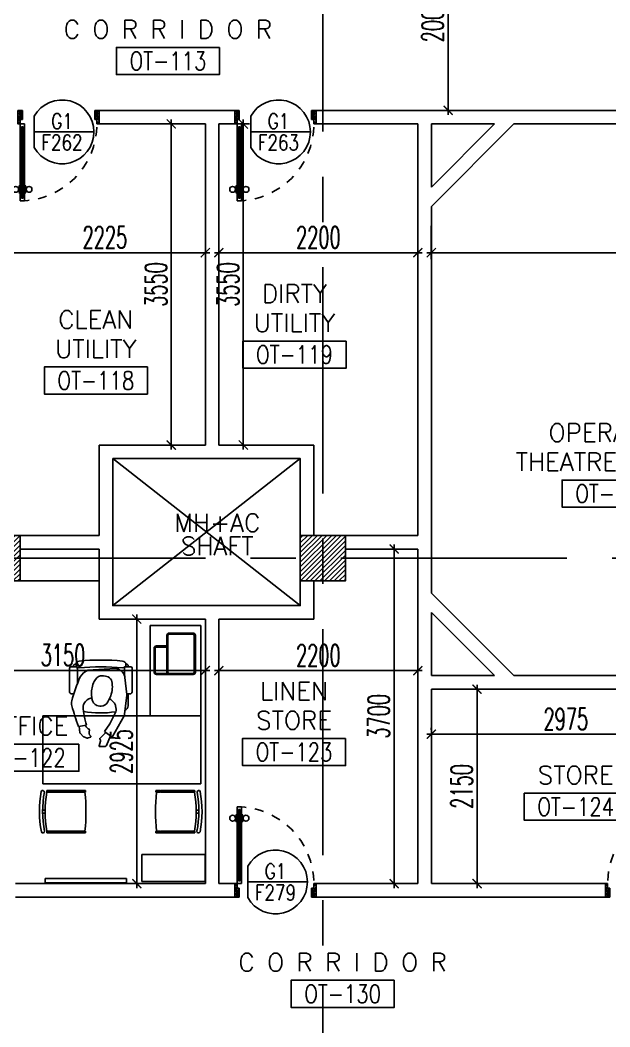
# Model space of a CAD drawing. Extents: x 275967.8 to 276060, y 57291.9 to 57371.4.
# Drawn here: x 275992.99 to 275999.51, y 57338 to 57349.13 of the extents above; entities that cross this region are included whole.
import ezdxf
from ezdxf.enums import TextEntityAlignment as Align

# ---------------------------------------------------------------- set-up
doc = ezdxf.new("R2010")
doc.units = 0
doc.header["$MEASUREMENT"] = 0
doc.header["$PDMODE"] = 34
doc.linetypes.add('CENTERX2', pattern=[4, 2.5, -0.5, 0.5, -0.5])
doc.linetypes.add('HIDDEN', pattern=[0.375, 0.25, -0.125])
doc.layers.get('0').update_dxf_attribs({"linetype": 'CONTINUOUS'})
doc.layers.get('DEFPOINTS').update_dxf_attribs({"linetype": 'CONTINUOUS'})
for name, color, linetype in [('AXES', 11, 'CENTERX2'), ('COL', 5, 'CONTINUOUS'), ('DIM', 4, 'CONTINUOUS'), ('DOOR', 7, 'CONTINUOUS'), ('DOOR-CR', 2, 'CONTINUOUS'), ('DOOR-NO', 3, 'CONTINUOUS'), ('HAT', 8, 'CONTINUOUS'), ('NON-MEDICAL', 3, 'CONTINUOUS'), ('RM-BOX', 4, 'CONTINUOUS'), ('RM-NAME', 2, 'CONTINUOUS'), ('RM-NO', 2, 'CONTINUOUS'), ('SHAFT', 3, 'CONTINUOUS'), ('WALL', 2, 'CONTINUOUS')]:
    doc.layers.add(name, color=color, linetype=linetype)
doc.styles.add('ROMANS', font='ROMANS.shx', dxfattribs={"width": 0.6})
doc.dimstyles.new('STANDARD in', dxfattribs={"dimtxt": 0.24, "dimasz": 0.1, "dimexe": 0.07, "dimexo": 0.05, "dimgap": 0.05, "dimtad": 1, "dimdec": 0, "dimlfac": 1000, "dimzin": 0, "dimdsep": 46, "dimtxsty": 'ROMANS', "dimblk": 'ARCHTICK', "dimcen": 0.05, "dimdle": 0.05, "dimclrd": 4, "dimclre": 4, "dimclrt": 2, "dimadec": 0, "dimazin": 0, "dimtfac": 1, "dimtdec": 0, "dimtmove": 2, "dimatfit": 3, "dimfxl": 0, "dimtolj": 1, "dimtzin": 0, "dimarcsym": 0})

# ---------------------------------------------------------------- blocks, each defined once
blk = doc.blocks.new('RM1')
at = {"layer": 'RM-BOX'}
blk.add_lwpolyline([(570, -200), (-570, -200), (-570, -500), (570, -500)], close=True, dxfattribs=at)
at = {"layer": 'RM-NAME', "style": 'ROMANS'}
for tag, p in [('ROOMNAME1', (0, 324)), ('ROOMNAME2', (0, 0))]:
    blk.add_attdef(tag, text='', height=200, dxfattribs=at).set_placement(p, align=Align.MIDDLE)
at = {"layer": 'RM-NO', "style": 'ROMANS', "width": 0.8}
blk.add_attdef('ROOMNO', text='', height=200, dxfattribs=at).set_placement((0, -350), align=Align.MIDDLE)
blk = doc.blocks.new('*X64')
at = {"color": 0}
for p, q in [((42139, 162736), (42593, 163190)), ((42139, 162789), (42540, 163190)), ((42139, 162842), (42487, 163190)), ((42139, 162895), (42434, 163190)), ((42139, 162948), (42381, 163190)), ((42139, 163001), (42328, 163190)), ((42139, 163054), (42274, 163190)), ((42139, 163108), (42221, 163190)), ((42139, 163161), (42168, 163190)), ((42146, 162690), (42639, 163183)), ((42199, 162690), (42639, 163130)), ((42252, 162690), (42639, 163077)), ((42305, 162690), (42639, 163024)), ((42358, 162690), (42639, 162971)), ((42411, 162690), (42639, 162918)), ((42464, 162690), (42639, 162865)), ((42517, 162690), (42639, 162812)), ((42570, 162690), (42639, 162759)), ((42623, 162690), (42639, 162706))]:
    blk.add_line(p, q, dxfattribs=at)
blk = doc.blocks.new('*X63')
at = {"color": 0}
for p, q in [((38539, 162743), (38986, 163190)), ((38539, 162796), (38933, 163190)), ((38539, 162849), (38880, 163190)), ((38539, 162902), (38827, 163190)), ((38539, 162955), (38774, 163190)), ((38539, 163008), (38721, 163190)), ((38539, 163061), (38668, 163190)), ((38539, 163114), (38615, 163190)), ((38539, 163167), (38562, 163190)), ((38539, 162689), (39039, 163189)), ((38592, 162690), (39039, 163136)), ((38646, 162690), (39039, 163083)), ((38699, 162690), (39039, 163030)), ((38752, 162690), (39039, 162977)), ((38805, 162690), (39039, 162924)), ((38858, 162690), (39039, 162871)), ((38911, 162690), (39039, 162818)), ((38964, 162690), (39039, 162765)), ((39017, 162690), (39039, 162712))]:
    blk.add_line(p, q, dxfattribs=at)
blk = doc.blocks.new('COL50')
at = {"layer": 'COL'}
blk.add_lwpolyline([(-250, 250), (-250, -250), (250, -250), (250, 250)], close=True, dxfattribs=at)
blk = doc.blocks.new('DD1')
at = {"layer": 'DOOR-CR'}
blk.add_line((-308, 0), (353, 0), dxfattribs=at)
blk.add_lwpolyline([(-308, -173, 3.820224), (-308, 173)], format="xyb", close=True, dxfattribs=at)
at = {"layer": 'DOOR-NO', "color": 255, "style": 'ROMANS', "width": 0.8}
for tag, p in [('G', (0, 184)), ('000', (0, -141))]:
    blk.add_attdef(tag, text='', height=204, dxfattribs=at).set_placement(p, align=Align.MIDDLE)
blk = doc.blocks.new('DOOR90')
at = {"layer": 'DOOR', "color": 0, "linetype": 'ByBlock'}
for p, q in [((-150, 0), (-150, -25)), ((-150, 0), (0, 0)), ((0, -50), (0, 0)), ((-1000, -25), (-1000, -75)), ((-1000, -75), (-1000, -25)), ((-950, -25), (-1000, -25)), ((-950, -75), (-1000, -75)), ((-970, -42), (-970, -58)), ((-950, -42), (-970, -42)), ((-950, -58), (-970, -58)), ((-950, -25), (-950, -42)), ((-950, -58), (-950, -75)), ((-918, -25), (-918, -18)), ((-828, -18), (-918, -18)), ((-918, -75), (-918, -82)), ((-828, -82), (-918, -82)), ((-905, -18), (-905, -9)), ((-905, -9), (-840, -9)), ((-905, -18), (-840, -18)), ((-905, -82), (-905, -91)), ((-905, -82), (-840, -82)), ((-905, -91), (-840, -91)), ((-840, -18), (-840, -9)), ((-840, -82), (-840, -91)), ((-828, -25), (-828, -18)), ((-828, -75), (-828, -82)), ((-200, -42), (-200, -25)), ((-200, -25), (-150, -25)), ((-180, -42), (-200, -42)), ((-200, -75), (-200, -58)), ((-200, -58), (-180, -58)), ((-150, -75), (-200, -75)), ((-180, -58), (-180, -42)), ((-150, -75), (-150, -25)), ((-150, -25), (-100, -25)), ((-100, -25), (-100, -50)), ((-100, -50), (0, -50)), ((-150, -900), (-150, -875)), ((-150, -875), (-100, -875)), ((-100, -850), (0, -850)), ((-100, -875), (-100, -850)), ((0, -850), (0, -900)), ((0, -900), (-150, -900)), ((-150, -900), (0, -900))]:
    blk.add_line(p, q, dxfattribs=at)
at = {"layer": 'DOOR', "color": 9, "linetype": 'ByBlock'}
for p, q in [((0, -50), (-114, 0)), ((0, -50), (-40, 0)), ((0, -50), (-100, -37)), ((0, -850), (-114, -900)), ((0, -850), (-100, -863)), ((0, -850), (-40, -900))]:
    blk.add_line(p, q, dxfattribs=at)
at = {"layer": 'DOOR', "linetype": 'ByBlock'}
for p, q in [((-200, -25), (-950, -25)), ((-200, -42), (-950, -42)), ((-200, -58), (-950, -58)), ((-950, -75), (-200, -75))]:
    blk.add_line(p, q, dxfattribs=at)
at = {"layer": 'DOOR', "color": 0, "linetype": 'ByBlock'}
for centre in [(-873, 24), (-873, -124)]:
    blk.add_circle(centre, 32.4, dxfattribs=at)
at = {"layer": 'DOOR', "color": 9, "linetype": 'ByBlock'}
for centre, radius, start, end in [((0, -50), 154, 161.1053, 166.2858), ((0, -50), 134, 158.1598, 169.28), ((0, -50), 94.4, 148.0182, 180), ((0, -50), 74.4, 137.7764, 180), ((0, -50), 114, 154.0838, 167.3774), ((0, -50), 54.4, 113.2074, 180), ((0, -50), 34.4, 90, 180), ((0, -50), 14.4, 90, 180), ((0, -850), 154, 193.7142, 198.8947), ((0, -850), 134, 190.72, 201.8402), ((0, -850), 94.4, 180, 211.9818), ((0, -850), 74.4, 180, 222.2236), ((0, -850), 54.4, 180, 246.7926), ((0, -850), 34.4, 180, 270), ((0, -850), 14.4, 180, 270)]:
    blk.add_arc(centre, radius, start, end, dxfattribs=at)
at = {"layer": 'DOOR', "linetype": 'HIDDEN', "ltscale": 0.5}
blk.add_arc((-150, -25), 850, 180, 270, dxfattribs=at)
blk = doc.blocks.new('_ARCHTICK')
at = {"color": 0, "linetype": 'ByBlock', "const_width": 0.15}
blk.add_lwpolyline([(-0.5, -0.5), (0.5, 0.5)], dxfattribs=at)
blk = doc.blocks.new('*D580')
at = {"layer": 'DEFPOINTS', "color": 0, "linetype": 'ByBlock', "ltscale": 0.3}
for p in [(275997.351, 57350.133), (275997.351, 57348.133), (275997.721, 57348.133)]:
    blk.add_point(p, dxfattribs=at)
at = {"layer": 'DIM', "color": 4, "linetype": 'ByBlock', "lineweight": -2, "ltscale": 0.3}
for p, q in [((275997.401, 57350.133), (275997.791, 57350.133)), ((275997.721, 57350.183), (275997.721, 57348.083)), ((275997.401, 57348.133), (275997.791, 57348.133))]:
    blk.add_line(p, q, dxfattribs=at)
at = {"layer": 'DIM', "color": 4, "linetype": 'ByBlock', "lineweight": -2, "ltscale": 0.3, "xscale": 0.1, "yscale": 0.1, "zscale": 0.1}
for p, rotation in [((275997.721, 57350.133), 90), ((275997.721, 57348.133), 270)]:
    blk.add_blockref('_ARCHTICK', p, dxfattribs=dict(at, rotation=rotation))
at = {"layer": 'DIM', "color": 2, "linetype": 'ByBlock', "ltscale": 0.3, "insert": (275997.551, 57349.133), "char_height": 0.24, "attachment_point": 5, "rotation": 90, "style": 'ROMANS'}
blk.add_mtext('\\A1;2000', dxfattribs=at)
blk = doc.blocks.new('*D578')
at = {"layer": 'DEFPOINTS', "color": 0, "linetype": 'ByBlock', "ltscale": 0.3}
for p in [(275992.81, 57346.56), (275995.035, 57346.56), (275995.035, 57346.56)]:
    blk.add_point(p, dxfattribs=at)
at = {"layer": 'DIM', "color": 4, "linetype": 'ByBlock', "lineweight": -2, "ltscale": 0.3}
for p, q in [((275992.76, 57346.56), (275995.085, 57346.56)), ((275992.81, 57346.61), (275992.81, 57346.63)), ((275995.035, 57346.61), (275995.035, 57346.63))]:
    blk.add_line(p, q, dxfattribs=at)
at = {"layer": 'DIM', "color": 4, "linetype": 'ByBlock', "lineweight": -2, "ltscale": 0.3, "xscale": 0.1, "yscale": 0.1, "zscale": 0.1, "rotation": 180}
blk.add_blockref('_ARCHTICK', (275992.81, 57346.56), dxfattribs=at)
at = {"layer": 'DIM', "color": 4, "linetype": 'ByBlock', "lineweight": -2, "ltscale": 0.3, "xscale": 0.1, "yscale": 0.1, "zscale": 0.1}
blk.add_blockref('_ARCHTICK', (275995.035, 57346.56), dxfattribs=at)
at = {"layer": 'DIM', "color": 2, "linetype": 'ByBlock', "ltscale": 0.3, "insert": (275993.923, 57346.73), "char_height": 0.24, "attachment_point": 5, "style": 'ROMANS'}
blk.add_mtext('\\A1;2225', dxfattribs=at)
blk = doc.blocks.new('*D577')
at = {"layer": 'DEFPOINTS', "color": 0, "linetype": 'ByBlock', "ltscale": 0.3}
for p in [(275995.185, 57346.658), (275997.385, 57346.658), (275997.385, 57346.56)]:
    blk.add_point(p, dxfattribs=at)
at = {"layer": 'DIM', "color": 4, "linetype": 'ByBlock', "lineweight": -2, "ltscale": 0.3}
for p, q in [((275995.135, 57346.56), (275997.435, 57346.56)), ((275995.185, 57346.608), (275995.185, 57346.49)), ((275997.385, 57346.608), (275997.385, 57346.49))]:
    blk.add_line(p, q, dxfattribs=at)
at = {"layer": 'DIM', "color": 4, "linetype": 'ByBlock', "lineweight": -2, "ltscale": 0.3, "xscale": 0.1, "yscale": 0.1, "zscale": 0.1, "rotation": 180}
blk.add_blockref('_ARCHTICK', (275995.185, 57346.56), dxfattribs=at)
at = {"layer": 'DIM', "color": 4, "linetype": 'ByBlock', "lineweight": -2, "ltscale": 0.3, "xscale": 0.1, "yscale": 0.1, "zscale": 0.1}
blk.add_blockref('_ARCHTICK', (275997.385, 57346.56), dxfattribs=at)
at = {"layer": 'DIM', "color": 2, "linetype": 'ByBlock', "ltscale": 0.3, "insert": (275996.285, 57346.73), "char_height": 0.24, "attachment_point": 5, "style": 'ROMANS'}
blk.add_mtext('\\A1;2200', dxfattribs=at)
blk = doc.blocks.new('*D576')
at = {"layer": 'DEFPOINTS', "color": 0, "linetype": 'ByBlock', "ltscale": 0.3}
for p in [(275997.535, 57346.908), (276003.635, 57346.908), (276003.635, 57346.56)]:
    blk.add_point(p, dxfattribs=at)
at = {"layer": 'DIM', "color": 4, "linetype": 'ByBlock', "lineweight": -2, "ltscale": 0.3}
for p, q in [((275997.535, 57346.858), (275997.535, 57346.49)), ((276003.635, 57346.858), (276003.635, 57346.49)), ((275997.485, 57346.56), (276003.685, 57346.56))]:
    blk.add_line(p, q, dxfattribs=at)
at = {"layer": 'DIM', "color": 4, "linetype": 'ByBlock', "lineweight": -2, "ltscale": 0.3, "xscale": 0.1, "yscale": 0.1, "zscale": 0.1, "rotation": 180}
blk.add_blockref('_ARCHTICK', (275997.535, 57346.56), dxfattribs=at)
at = {"layer": 'DIM', "color": 4, "linetype": 'ByBlock', "lineweight": -2, "ltscale": 0.3, "xscale": 0.1, "yscale": 0.1, "zscale": 0.1}
blk.add_blockref('_ARCHTICK', (276003.635, 57346.56), dxfattribs=at)
at = {"layer": 'DIM', "color": 2, "linetype": 'ByBlock', "ltscale": 0.3, "insert": (276000.585, 57346.73), "char_height": 0.24, "attachment_point": 5, "style": 'ROMANS'}
blk.add_mtext('\\A1;6100', dxfattribs=at)
blk = doc.blocks.new('*D560')
at = {"layer": 'DEFPOINTS', "color": 0, "linetype": 'ByBlock', "ltscale": 0.3}
for p in [(275995.035, 57341.94), (275991.885, 57341.739), (275995.035, 57341.739)]:
    blk.add_point(p, dxfattribs=at)
at = {"layer": 'DIM', "color": 4, "linetype": 'ByBlock', "lineweight": -2, "ltscale": 0.3}
for p, q in [((275991.885, 57341.789), (275991.885, 57342.01)), ((275995.035, 57341.789), (275995.035, 57342.01)), ((275991.835, 57341.94), (275995.085, 57341.94))]:
    blk.add_line(p, q, dxfattribs=at)
at = {"layer": 'DIM', "color": 4, "linetype": 'ByBlock', "lineweight": -2, "ltscale": 0.3, "xscale": 0.1, "yscale": 0.1, "zscale": 0.1, "rotation": 180}
blk.add_blockref('_ARCHTICK', (275991.885, 57341.94), dxfattribs=at)
at = {"layer": 'DIM', "color": 4, "linetype": 'ByBlock', "lineweight": -2, "ltscale": 0.3, "xscale": 0.1, "yscale": 0.1, "zscale": 0.1}
blk.add_blockref('_ARCHTICK', (275995.035, 57341.94), dxfattribs=at)
at = {"layer": 'DIM', "color": 2, "linetype": 'ByBlock', "ltscale": 0.3, "insert": (275993.46, 57342.11), "char_height": 0.24, "attachment_point": 5, "style": 'ROMANS'}
blk.add_mtext('\\A1;3150', dxfattribs=at)
blk = doc.blocks.new('*D559')
at = {"layer": 'DEFPOINTS', "color": 0, "linetype": 'ByBlock', "ltscale": 0.3}
for p in [(275997.385, 57341.938), (275995.185, 57341.7), (275997.385, 57341.7)]:
    blk.add_point(p, dxfattribs=at)
at = {"layer": 'DIM', "color": 4, "linetype": 'ByBlock', "lineweight": -2, "ltscale": 0.3}
for p, q in [((275995.185, 57341.75), (275995.185, 57342.008)), ((275997.385, 57341.75), (275997.385, 57342.008)), ((275995.135, 57341.938), (275997.435, 57341.938))]:
    blk.add_line(p, q, dxfattribs=at)
at = {"layer": 'DIM', "color": 4, "linetype": 'ByBlock', "lineweight": -2, "ltscale": 0.3, "xscale": 0.1, "yscale": 0.1, "zscale": 0.1, "rotation": 180}
blk.add_blockref('_ARCHTICK', (275995.185, 57341.938), dxfattribs=at)
at = {"layer": 'DIM', "color": 4, "linetype": 'ByBlock', "lineweight": -2, "ltscale": 0.3, "xscale": 0.1, "yscale": 0.1, "zscale": 0.1}
blk.add_blockref('_ARCHTICK', (275997.385, 57341.938), dxfattribs=at)
at = {"layer": 'DIM', "color": 2, "linetype": 'ByBlock', "ltscale": 0.3, "insert": (275996.285, 57342.108), "char_height": 0.24, "attachment_point": 5, "style": 'ROMANS'}
blk.add_mtext('\\A1;2200', dxfattribs=at)
blk = doc.blocks.new('*D558')
at = {"layer": 'DEFPOINTS', "color": 0, "linetype": 'ByBlock', "ltscale": 0.3}
for p in [(275993.86, 57342.508), (275994.212, 57339.583), (275994.276, 57339.583)]:
    blk.add_point(p, dxfattribs=at)
at = {"layer": 'DIM', "color": 4, "linetype": 'ByBlock', "lineweight": -2, "ltscale": 0.3}
for p, q in [((275994.276, 57342.558), (275994.276, 57339.533)), ((275993.91, 57342.508), (275994.346, 57342.508)), ((275994.262, 57339.583), (275994.346, 57339.583))]:
    blk.add_line(p, q, dxfattribs=at)
at = {"layer": 'DIM', "color": 4, "linetype": 'ByBlock', "lineweight": -2, "ltscale": 0.3, "xscale": 0.1, "yscale": 0.1, "zscale": 0.1}
for p, rotation in [((275994.276, 57342.508), 90), ((275994.276, 57339.583), 270)]:
    blk.add_blockref('_ARCHTICK', p, dxfattribs=dict(at, rotation=rotation))
at = {"layer": 'DIM', "color": 2, "linetype": 'ByBlock', "ltscale": 0.3, "insert": (275994.106, 57341.045), "char_height": 0.24, "attachment_point": 5, "rotation": 90, "style": 'ROMANS'}
blk.add_mtext('\\A1;2925', dxfattribs=at)
blk = doc.blocks.new('*D557')
at = {"layer": 'DEFPOINTS', "color": 0, "linetype": 'ByBlock', "ltscale": 0.3}
for p in [(275997.385, 57343.283), (275997.123, 57339.583), (275997.385, 57339.583)]:
    blk.add_point(p, dxfattribs=at)
at = {"layer": 'DIM', "color": 4, "linetype": 'ByBlock', "lineweight": -2, "ltscale": 0.3}
for p, q in [((275997.123, 57343.333), (275997.123, 57339.533)), ((275997.335, 57343.283), (275997.053, 57343.283)), ((275997.335, 57339.583), (275997.053, 57339.583))]:
    blk.add_line(p, q, dxfattribs=at)
at = {"layer": 'DIM', "color": 4, "linetype": 'ByBlock', "lineweight": -2, "ltscale": 0.3, "xscale": 0.1, "yscale": 0.1, "zscale": 0.1}
for p, rotation in [((275997.123, 57343.283), 90), ((275997.123, 57339.583), 270)]:
    blk.add_blockref('_ARCHTICK', p, dxfattribs=dict(at, rotation=rotation))
at = {"layer": 'DIM', "color": 2, "linetype": 'ByBlock', "ltscale": 0.3, "insert": (275996.953, 57341.433), "char_height": 0.24, "attachment_point": 5, "rotation": 90, "style": 'ROMANS'}
blk.add_mtext('\\A1;3700', dxfattribs=at)
blk = doc.blocks.new('*D556')
at = {"layer": 'DEFPOINTS', "color": 0, "linetype": 'ByBlock', "ltscale": 0.3}
for p in [(275994.091, 57347.983), (275994.244, 57344.433), (275994.658, 57344.433)]:
    blk.add_point(p, dxfattribs=at)
at = {"layer": 'DIM', "color": 4, "linetype": 'ByBlock', "lineweight": -2, "ltscale": 0.3}
for p, q in [((275994.658, 57348.033), (275994.658, 57344.383)), ((275994.141, 57347.983), (275994.728, 57347.983)), ((275994.294, 57344.433), (275994.728, 57344.433))]:
    blk.add_line(p, q, dxfattribs=at)
at = {"layer": 'DIM', "color": 4, "linetype": 'ByBlock', "lineweight": -2, "ltscale": 0.3, "xscale": 0.1, "yscale": 0.1, "zscale": 0.1}
for p, rotation in [((275994.658, 57347.983), 90), ((275994.658, 57344.433), 270)]:
    blk.add_blockref('_ARCHTICK', p, dxfattribs=dict(at, rotation=rotation))
at = {"layer": 'DIM', "color": 2, "linetype": 'ByBlock', "ltscale": 0.3, "insert": (275994.488, 57346.208), "char_height": 0.24, "attachment_point": 5, "rotation": 90, "style": 'ROMANS'}
blk.add_mtext('\\A1;3550', dxfattribs=at)
blk = doc.blocks.new('*D555')
at = {"layer": 'DEFPOINTS', "color": 0, "linetype": 'ByBlock', "ltscale": 0.3}
for p in [(275995.185, 57347.983), (275995.185, 57344.433), (275995.455, 57344.433)]:
    blk.add_point(p, dxfattribs=at)
at = {"layer": 'DIM', "color": 4, "linetype": 'ByBlock', "lineweight": -2, "ltscale": 0.3}
for p, q in [((275995.455, 57348.033), (275995.455, 57344.383)), ((275995.235, 57347.983), (275995.525, 57347.983)), ((275995.235, 57344.433), (275995.525, 57344.433))]:
    blk.add_line(p, q, dxfattribs=at)
at = {"layer": 'DIM', "color": 4, "linetype": 'ByBlock', "lineweight": -2, "ltscale": 0.3, "xscale": 0.1, "yscale": 0.1, "zscale": 0.1}
for p, rotation in [((275995.455, 57347.983), 90), ((275995.455, 57344.433), 270)]:
    blk.add_blockref('_ARCHTICK', p, dxfattribs=dict(at, rotation=rotation))
at = {"layer": 'DIM', "color": 2, "linetype": 'ByBlock', "ltscale": 0.3, "insert": (275995.285, 57346.208), "char_height": 0.24, "attachment_point": 5, "rotation": 90, "style": 'ROMANS'}
blk.add_mtext('\\A1;3550', dxfattribs=at)
blk = doc.blocks.new('*D553')
at = {"layer": 'DEFPOINTS', "color": 0, "linetype": 'ByBlock', "ltscale": 0.3}
for p in [(275998.072, 57341.733), (275998.041, 57339.583), (275998.072, 57339.583)]:
    blk.add_point(p, dxfattribs=at)
at = {"layer": 'DIM', "color": 4, "linetype": 'ByBlock', "lineweight": -2, "ltscale": 0.3}
for p, q in [((275998.041, 57341.783), (275998.041, 57339.533)), ((275998.022, 57341.733), (275997.971, 57341.733)), ((275998.022, 57339.583), (275997.971, 57339.583))]:
    blk.add_line(p, q, dxfattribs=at)
at = {"layer": 'DIM', "color": 4, "linetype": 'ByBlock', "lineweight": -2, "ltscale": 0.3, "xscale": 0.1, "yscale": 0.1, "zscale": 0.1}
for p, rotation in [((275998.041, 57341.733), 90), ((275998.041, 57339.583), 270)]:
    blk.add_blockref('_ARCHTICK', p, dxfattribs=dict(at, rotation=rotation))
at = {"layer": 'DIM', "color": 2, "linetype": 'ByBlock', "ltscale": 0.3, "insert": (275997.871, 57340.658), "char_height": 0.24, "attachment_point": 5, "rotation": 90, "style": 'ROMANS'}
blk.add_mtext('\\A1;2150', dxfattribs=at)
blk = doc.blocks.new('*D551')
at = {"layer": 'DEFPOINTS', "color": 0, "linetype": 'ByBlock', "ltscale": 0.3}
for p in [(275997.535, 57341.235), (276000.51, 57341.235), (276000.51, 57341.235)]:
    blk.add_point(p, dxfattribs=at)
at = {"layer": 'DIM', "color": 4, "linetype": 'ByBlock', "lineweight": -2, "ltscale": 0.3}
for p, q in [((275997.485, 57341.235), (276000.56, 57341.235)), ((275997.535, 57341.285), (275997.535, 57341.305)), ((276000.51, 57341.285), (276000.51, 57341.305))]:
    blk.add_line(p, q, dxfattribs=at)
at = {"layer": 'DIM', "color": 4, "linetype": 'ByBlock', "lineweight": -2, "ltscale": 0.3, "xscale": 0.1, "yscale": 0.1, "zscale": 0.1, "rotation": 180}
blk.add_blockref('_ARCHTICK', (275997.535, 57341.235), dxfattribs=at)
at = {"layer": 'DIM', "color": 4, "linetype": 'ByBlock', "lineweight": -2, "ltscale": 0.3, "xscale": 0.1, "yscale": 0.1, "zscale": 0.1}
blk.add_blockref('_ARCHTICK', (276000.51, 57341.235), dxfattribs=at)
at = {"layer": 'DIM', "color": 2, "linetype": 'ByBlock', "ltscale": 0.3, "insert": (275999.023, 57341.405), "char_height": 0.24, "attachment_point": 5, "style": 'ROMANS'}
blk.add_mtext('\\A1;2975', dxfattribs=at)

msp = doc.modelspace()

# ---------------------------------------------------------------- linework, layer by layer
at = {"layer": 'AXES'}
for p, q in [((275996.3355, 57291.8986), (275996.3355, 57370.7113)), ((275968.5355, 57343.1829), (276036.5755, 57343.1829))]:
    msp.add_line(p, q, dxfattribs=at)
at = {"layer": 'NON-MEDICAL'}
for p, q in [((275994.424, 57342.4375), (275994.9865, 57342.4375)), ((275994.424, 57341.4375), (275994.424, 57342.4375)), ((275994.609, 57342.3284), (275994.609, 57341.9209)), ((275994.609, 57342.3284), (275994.609, 57341.9209)), ((275994.6215, 57342.3284), (275994.6215, 57341.9209)), ((275994.6215, 57342.3284), (275994.6215, 57341.9209)), ((275994.634, 57342.3534), (275994.9002, 57342.3534)), ((275994.634, 57342.3534), (275994.9002, 57342.3534)), ((275994.634, 57342.3409), (275994.9002, 57342.3409)), ((275994.634, 57342.3409), (275994.9002, 57342.3409)), ((275994.9127, 57342.3284), (275994.9127, 57341.9209)), ((275994.9127, 57342.3284), (275994.9127, 57341.9209)), ((275994.9252, 57342.3284), (275994.9252, 57341.9209)), ((275994.9252, 57342.3284), (275994.9252, 57341.9209)), ((275994.9865, 57342.4375), (275994.9865, 57341.4375)), ((275994.4677, 57341.9209), (275994.4677, 57342.1871)), ((275994.4677, 57341.9209), (275994.4677, 57342.1871)), ((275994.4802, 57341.9209), (275994.4802, 57342.1871)), ((275994.4802, 57341.9209), (275994.4802, 57342.1871)), ((275994.609, 57342.2121), (275994.4927, 57342.2121)), ((275994.609, 57342.2121), (275994.4927, 57342.2121)), ((275994.609, 57342.1996), (275994.4927, 57342.1996)), ((275994.609, 57342.1996), (275994.4927, 57342.1996)), ((275993.5978, 57342.0105), (275993.6014, 57342.0105)), ((275994.1562, 57342.0105), (275994.1598, 57342.0105)), ((275993.5335, 57341.7024), (275993.5335, 57341.9664)), ((275993.548, 57341.9809), (275993.5974, 57341.9809)), ((275993.576, 57341.9809), (275993.576, 57341.9887)), ((275993.6185, 57341.7922), (275993.6185, 57341.9598)), ((275993.6504, 57341.8682), (275993.6865, 57341.9142)), ((275993.6865, 57341.9142), (275993.7341, 57341.9441)), ((275993.7341, 57341.9441), (275994.0361, 57341.9605)), ((275994.1391, 57341.8882), (275994.1391, 57341.9598)), ((275994.1603, 57341.9809), (275994.2096, 57341.9809)), ((275994.1816, 57341.9809), (275994.1816, 57341.9887)), ((275994.2241, 57341.7024), (275994.2241, 57341.9664)), ((275994.4927, 57341.9084), (275994.6123, 57341.9084)), ((275994.4927, 57341.9084), (275994.6123, 57341.9084)), ((275994.4927, 57341.8959), (275994.634, 57341.8959)), ((275994.4927, 57341.8959), (275994.634, 57341.8959)), ((275994.9002, 57341.9084), (275994.634, 57341.9084)), ((275994.9002, 57341.9084), (275994.634, 57341.9084)), ((275994.9002, 57341.8959), (275994.634, 57341.8959)), ((275994.9002, 57341.8959), (275994.634, 57341.8959)), ((275994.1443, 57341.8729), (275994.1458, 57341.8609)), ((275994.1458, 57341.8609), (275994.165, 57341.6742)), ((275993.5548, 57341.6811), (275993.5797, 57341.6811)), ((275994.1649, 57341.6627), (275994.1416, 57341.4596)), ((275994.1643, 57341.6811), (275994.2029, 57341.6811)), ((275994.1796, 57341.5507), (275994.1796, 57341.6811)), ((275993.726, 57341.6142), (275993.7091, 57341.5981)), ((275993.7467, 57341.6249), (275993.726, 57341.6142)), ((275993.7786, 57341.6392), (275993.7467, 57341.6249)), ((275993.9903, 57341.6203), (275993.9726, 57341.6261)), ((275994.0285, 57341.5788), (275993.9903, 57341.6203)), ((275994.0471, 57341.5128), (275994.042, 57341.55)), ((275993.2365, 57341.4375), (275994.9865, 57341.4375)), ((275993.2365, 57340.6875), (275993.2365, 57341.4375)), ((275993.6838, 57341.5234), (275993.6842, 57341.5209)), ((275993.6842, 57341.5209), (275993.688, 57341.4872)), ((275993.688, 57341.4872), (275993.6948, 57341.4435)), ((275993.6948, 57341.4435), (275993.7025, 57341.4044)), ((275994.1353, 57341.4401), (275994.0044, 57341.2024)), ((275994.0192, 57341.4317), (275994.0428, 57341.4837)), ((275994.9865, 57341.4375), (275994.424, 57341.4375)), ((275994.9865, 57341.4375), (275994.9865, 57340.6875)), ((275994.9865, 57341.4375), (275994.9865, 57340.6875)), ((275993.7208, 57341.3336), (275993.6314, 57341.3217)), ((275993.7025, 57341.4044), (275993.7139, 57341.3599)), ((275993.7139, 57341.3599), (275993.7208, 57341.3336)), ((275993.9201, 57341.2639), (275993.9769, 57341.3489)), ((275993.9769, 57341.3489), (275994.0192, 57341.4317)), ((275994.0044, 57341.2024), (275993.9201, 57341.2639)), ((275994.9865, 57340.6875), (275993.2365, 57340.6875)), ((275993.2794, 57340.6098), (275993.2827, 57340.6131)), ((275993.2794, 57340.6098), (275993.2794, 57340.5963)), ((275993.2794, 57340.5963), (275993.2827, 57340.5931)), ((275993.2827, 57340.6131), (275993.6562, 57340.6131)), ((275993.2827, 57340.5931), (275993.6562, 57340.5931)), ((275993.6594, 57340.6098), (275993.6562, 57340.6131)), ((275993.6562, 57340.5931), (275993.6594, 57340.5963)), ((275993.6594, 57340.6098), (275993.6594, 57340.5963)), ((275994.5373, 57340.6098), (275994.5405, 57340.6131)), ((275994.5373, 57340.6098), (275994.5373, 57340.5963)), ((275994.5405, 57340.5931), (275994.5373, 57340.5963)), ((275994.914, 57340.6131), (275994.5405, 57340.6131)), ((275994.914, 57340.5931), (275994.5405, 57340.5931)), ((275994.9173, 57340.6098), (275994.914, 57340.6131)), ((275994.9173, 57340.5963), (275994.914, 57340.5931)), ((275994.9173, 57340.6098), (275994.9173, 57340.5963)), ((275993.2342, 57340.3938), (275993.2623, 57340.3938)), ((275993.2342, 57340.3633), (275993.2623, 57340.3633)), ((275994.9625, 57340.3938), (275994.9344, 57340.3938)), ((275994.9625, 57340.3633), (275994.9344, 57340.3633)), ((275993.2794, 57340.1598), (275993.2827, 57340.1631)), ((275993.2794, 57340.1598), (275993.2794, 57340.1463)), ((275993.2794, 57340.1463), (275993.2827, 57340.1431)), ((275993.2827, 57340.1631), (275993.6562, 57340.1631)), ((275993.2827, 57340.1431), (275993.6562, 57340.1431)), ((275993.6594, 57340.1598), (275993.6562, 57340.1631)), ((275993.6562, 57340.1431), (275993.6594, 57340.1463)), ((275993.6594, 57340.1598), (275993.6594, 57340.1463)), ((275994.5373, 57340.1598), (275994.5405, 57340.1631)), ((275994.5373, 57340.1598), (275994.5373, 57340.1463)), ((275994.5405, 57340.1431), (275994.5373, 57340.1463)), ((275994.914, 57340.1631), (275994.5405, 57340.1631)), ((275994.914, 57340.1431), (275994.5405, 57340.1431)), ((275994.9173, 57340.1598), (275994.914, 57340.1631)), ((275994.9173, 57340.1463), (275994.914, 57340.1431)), ((275994.9173, 57340.1598), (275994.9173, 57340.1463)), ((275995.0326, 57339.9049), (275994.3326, 57339.9049)), ((275994.3326, 57339.9049), (275994.3326, 57339.6049)), ((275995.0326, 57339.6049), (275995.0326, 57339.9049)), ((275993.2623, 57339.6411), (275994.1623, 57339.6411)), ((275993.2623, 57339.5911), (275993.2623, 57339.6411)), ((275994.1623, 57339.5911), (275993.2623, 57339.5911)), ((275994.1623, 57339.6411), (275994.1623, 57339.5911)), ((275994.3326, 57339.6049), (275995.0326, 57339.6049))]:
    msp.add_line(p, q, dxfattribs=at)
for points in [[(275993.7734, 57341.6771, -0.1280623), (275993.8064, 57341.8182, -0.2157166), (275993.874, 57341.8826), (275993.9069, 57341.8818), (275993.9299, 57341.8779), (275993.9614, 57341.8679, -0.2424325), (275994.0004, 57341.8188, -0.1365134), (275993.9881, 57341.6601), (275993.9571, 57341.5942, -0.297129), (275993.8817, 57341.5449, -0.1389863), (275993.8218, 57341.5606, -0.1051671), (275993.796, 57341.5835), (275993.7853, 57341.6042), (275993.7799, 57341.6288), (275993.7738, 57341.6771)], [(275993.6386, 57341.3225), (275993.6472, 57341.2513, 0.1665035), (275993.6517, 57341.242), (275993.6836, 57341.2098, 0.116666), (275993.6898, 57341.2059), (275993.7277, 57341.1931, 0.1815827), (275993.7389, 57341.1935), (275993.7647, 57341.2042, 0.5662747), (275993.766, 57341.2132, -0.3727106), (275993.7545, 57341.2806, 0.4583706), (275993.752, 57341.2883, -0.2106222), (275993.7103, 57341.3322)], [(275993.9324, 57341.2545), (275993.867, 57341.1879, 0.4458327), (275993.8675, 57341.1788), (275993.8694, 57341.1774, -0.3042703), (275993.8756, 57341.1579), (275993.8605, 57341.1055, 0.5099825), (275993.8666, 57341.0977), (275993.9249, 57341.0998, 0.292523), (275993.9412, 57341.111), (275993.9853, 57341.2161)]]:
    msp.add_lwpolyline(points, format="xyb", dxfattribs=at)
for points in [[(275993.6627, 57340.6131), (275993.7062, 57340.6131), (275993.7094, 57340.6098), (275993.7094, 57340.5963), (275993.7062, 57340.5931), (275993.6627, 57340.5931), (275993.6594, 57340.5963), (275993.6594, 57340.6098)], [(275994.534, 57340.6131), (275994.4905, 57340.6131), (275994.4873, 57340.6098), (275994.4873, 57340.5963), (275994.4905, 57340.5931), (275994.534, 57340.5931), (275994.5373, 57340.5963), (275994.5373, 57340.6098)], [(275993.6627, 57340.1631), (275993.7062, 57340.1631), (275993.7094, 57340.1598), (275993.7094, 57340.1463), (275993.7062, 57340.1431), (275993.6627, 57340.1431), (275993.6594, 57340.1463), (275993.6594, 57340.1598)], [(275994.534, 57340.1631), (275994.4905, 57340.1631), (275994.4873, 57340.1598), (275994.4873, 57340.1463), (275994.4905, 57340.1431), (275994.534, 57340.1431), (275994.5373, 57340.1463), (275994.5373, 57340.1598)]]:
    msp.add_lwpolyline(points, close=True, dxfattribs=at)
for centre, radius, start, end in [((275994.634, 57342.3284), 0.025, 90, 180), ((275994.634, 57342.3284), 0.025, 90, 180), ((275994.634, 57342.3284), 0.0125, 90, 180), ((275994.634, 57342.3284), 0.0125, 90, 180), ((275994.9002, 57342.3284), 0.025, 0, 90), ((275994.9002, 57342.3284), 0.025, 0, 90), ((275994.9002, 57342.3284), 0.0125, 0, 90), ((275994.9002, 57342.3284), 0.0125, 0, 90), ((275994.4927, 57342.1871), 0.025, 90, 180), ((275994.4927, 57342.1871), 0.025, 90, 180), ((275994.4927, 57342.1871), 0.0125, 90, 180), ((275994.4927, 57342.1871), 0.0125, 90, 180), ((275993.5978, 57341.9887), 0.0218, 90, 180), ((275993.6386, 57342.0063), 0.0374, 90, 270), ((275993.8788, 57339.572), 2.4833, 84.44787, 95.55213), ((275994.1191, 57342.0063), 0.0374, 270, 90), ((275994.1598, 57341.9887), 0.0218, 0, 90), ((275993.548, 57341.9664), 0.0145, 90, 180), ((275993.5974, 57341.9598), 0.0211, 0, 90), ((275993.8788, 57339.5718), 2.4092, 84.2765, 95.7235), ((275994.0306, 57341.8431), 0.1176, 14.70655, 87.32506), ((275994.1603, 57341.9598), 0.0211, 90, 180), ((275994.2096, 57341.9664), 0.0145, 0, 90), ((275994.4927, 57341.9209), 0.025, 180, 270), ((275994.4927, 57341.9209), 0.025, 180, 270), ((275994.4927, 57341.9209), 0.0125, 180, 270), ((275994.4927, 57341.9209), 0.0125, 180, 270), ((275994.634, 57341.9209), 0.025, 180, 270), ((275994.634, 57341.9209), 0.025, 180, 270), ((275994.634, 57341.9209), 0.0125, 180, 270), ((275994.634, 57341.9209), 0.0125, 180, 270), ((275994.9002, 57341.9209), 0.025, 270, 0), ((275994.9002, 57341.9209), 0.025, 270, 0), ((275994.9002, 57341.9209), 0.0125, 270, 0), ((275994.9002, 57341.9209), 0.0125, 270, 0), ((275995.1298, 57341.2023), 1.6223, 155.76561, 165.70768), ((275993.5548, 57341.7024), 0.0213, 180, 270), ((275994.1122, 57341.6688), 0.0531, 353.43344, 5.86997), ((275994.2029, 57341.7024), 0.0213, 270, 0), ((275993.6607, 57341.5766), 0.1063, 165.70768, 194.943), ((275995.8176, 57342.1522), 2.3386, 194.943, 200.80249), ((275993.7677, 57341.5366), 0.085, 133.62382, 188.92866), ((275993.9894, 57341.5429), 0.0531, 7.75503, 42.61873), ((275994.1274, 57341.5507), 0.0523, 291.40875, 0), ((275993.8788, 57342.6073), 1.1363, 260.33141, 278.27601), ((275993.9944, 57341.5057), 0.0531, 335.5623, 7.75503), ((275994.0888, 57341.4657), 0.0531, 331.15891, 353.43344), ((275994.4122, 57340.3828), 1.2133, 169.57711, 190.84799), ((275993.2355, 57340.5954), 0.018, 359.44312, 157.64656), ((275994.4122, 57340.3828), 1.178, 169.5839, 190.82925), ((275994.4061, 57340.3781), 1.1438, 169.16569, 190.83431), ((275991.5219, 57340.3781), 2.1916, 354.36999, 5.63001), ((275996.6748, 57340.3781), 2.1916, 174.36999, 185.63001), ((275993.7906, 57340.3781), 1.1438, 349.16569, 10.83431), ((275993.7844, 57340.3828), 1.178, 349.17075, 10.4161), ((275994.9612, 57340.5954), 0.018, 22.35344, 180.55688), ((275993.7845, 57340.3828), 1.2133, 349.15201, 10.42289), ((275993.2372, 57340.1613), 0.018, 202.35344, 0.55688), ((275994.9595, 57340.1613), 0.018, 179.44312, 337.64656)]:
    msp.add_arc(centre, radius, start, end, dxfattribs=at)
at = {"layer": 'SHAFT'}
for p, q in [((275994.0105, 57342.6579), (275996.0855, 57344.2829)), ((275994.0105, 57344.2829), (275996.0855, 57342.6579))]:
    msp.add_line(p, q, dxfattribs=at)
at = {"layer": 'SHAFT', "linetype": 'ByBlock', "ltscale": 0.3}
msp.add_line((275992.9855, 57342.9329), (275993.8605, 57342.9329), dxfattribs=at)
at = {"layer": 'WALL'}
for p, q in [((275995.3605, 57348.1329), (275993.8605, 57348.1329)), ((275993.8605, 57347.9829), (275993.8605, 57348.1329)), ((275995.3605, 57347.9829), (275995.3605, 57348.1329)), ((275999.7255, 57348.1329), (275996.2605, 57348.1329)), ((275996.2605, 57347.9829), (275996.2605, 57348.1329)), ((275995.0355, 57347.9829), (275993.8605, 57347.9829)), ((275995.0355, 57344.4329), (275995.0355, 57347.9829)), ((275995.3605, 57347.9829), (275995.1855, 57347.9829)), ((275995.1855, 57344.4329), (275995.1855, 57347.9829)), ((275997.3855, 57347.9829), (275996.2605, 57347.9829)), ((275997.3855, 57343.4329), (275997.3855, 57347.9829)), ((275997.5355, 57347.0708), (275998.4476, 57347.9829)), ((275997.5355, 57347.2829), (275998.2355, 57347.9829)), ((275998.2355, 57347.9829), (275997.5355, 57347.9829)), ((275997.5355, 57347.2829), (275997.5355, 57347.9829)), ((275999.7255, 57347.9829), (275998.4476, 57347.9829)), ((275997.5355, 57342.7951), (275997.5355, 57347.0708)), ((275993.8605, 57344.4329), (275995.0355, 57344.4329)), ((275993.8605, 57343.4329), (275993.8605, 57344.4329)), ((275995.1855, 57344.4329), (275996.2355, 57344.4329)), ((275996.2355, 57343.4329), (275996.2355, 57344.4329)), ((275993.8605, 57343.4329), (275992.9855, 57343.4329)), ((275997.3855, 57343.4329), (275996.5855, 57343.4329)), ((275993.8605, 57343.2829), (275992.9855, 57343.2829)), ((275993.8605, 57342.5079), (275993.8605, 57343.2829)), ((275997.3855, 57343.2829), (275996.5855, 57343.2829)), ((275997.3855, 57339.5829), (275997.3855, 57343.2829)), ((275996.2355, 57342.9329), (275996.2355, 57342.5079)), ((275997.5355, 57342.7951), (275998.4476, 57341.8829)), ((275997.5355, 57341.8829), (275997.5355, 57342.5829)), ((275997.5355, 57342.5829), (275998.2355, 57341.8829)), ((275995.0355, 57342.5079), (275993.8605, 57342.5079)), ((275995.0355, 57339.5829), (275995.0355, 57342.5079)), ((275995.1855, 57339.5829), (275995.1855, 57342.5079)), ((275996.2355, 57342.5079), (275995.1855, 57342.5079)), ((275998.2355, 57341.8829), (275997.5355, 57341.8829)), ((276002.7234, 57341.8829), (275998.4476, 57341.8829)), ((276000.5105, 57341.7329), (275997.5355, 57341.7329)), ((275997.5355, 57339.5829), (275997.5355, 57341.7329)), ((275992.9355, 57339.5829), (275995.0355, 57339.5829)), ((275995.1855, 57339.5829), (275995.3605, 57339.5829)), ((275995.3605, 57339.5829), (275995.3605, 57339.4329)), ((275996.2605, 57339.5829), (275996.2605, 57339.4329)), ((275996.2605, 57339.5829), (275997.3855, 57339.5829)), ((275997.5355, 57339.5829), (275999.4605, 57339.5829)), ((275999.4605, 57339.5829), (275999.4605, 57339.4329)), ((275992.9355, 57339.4329), (275995.3605, 57339.4329)), ((275996.2605, 57339.4329), (275999.4605, 57339.4329))]:
    msp.add_line(p, q, dxfattribs=at)
msp.add_lwpolyline([(275994.0105, 57344.2829), (275996.0855, 57344.2829), (275996.0855, 57342.6579), (275994.0105, 57342.6579)], close=True, dxfattribs=at)
at = {"layer": 'WALL', "linetype": 'ByBlock', "ltscale": 0.3}
msp.add_lwpolyline([(275996.5855, 57342.9329), (275996.0855, 57342.9329), (275996.0855, 57343.4329), (275996.5855, 57343.4329)], close=True, dxfattribs=at)

# ---------------------------------------------------------------- block references
at = {"layer": 'COL', "xscale": 0.001, "yscale": 0.001, "zscale": 0.001}
for p in [(275992.7355, 57343.1829), (275996.3355, 57343.1829)]:
    msp.add_blockref('COL50', p, dxfattribs=at)
at = {"layer": 'DOOR', "color": 0, "linetype": 'ByBlock', "ltscale": 0.3, "xscale": 0.001, "yscale": 0.001, "zscale": 0.001, "rotation": 90}
for p in [(275992.9605, 57348.1329), (275995.3605, 57348.1329)]:
    msp.add_blockref('DOOR90', p, dxfattribs=at)
at = {"layer": 'DOOR', "color": 0, "linetype": 'ByBlock', "yscale": 0.001, "zscale": 0.001}
for p, xscale, rotation in [((275995.3605, 57339.4329), -0.001, 90), ((276000.3605, 57339.4329), 0.001, 270)]:
    msp.add_blockref('DOOR90', p, dxfattribs=dict(at, xscale=xscale, rotation=rotation))
at = {"layer": 'DOOR-NO'}
ref = msp.add_blockref('DD1', (275993.4496, 57347.8957), dxfattribs=dict(at, xscale=0.001, yscale=0.001, zscale=0.001))
ref.add_attrib('G', 'G1', dxfattribs={"height": 0.17, "style": 'ROMANS', "width": 0.8}).set_placement((275993.4496, 57348.0137), align=Align.MIDDLE)
ref.add_attrib('000', 'F262', dxfattribs={"height": 0.17, "style": 'ROMANS', "width": 0.8}).set_placement((275993.4496, 57347.7779), align=Align.MIDDLE)
ref = msp.add_blockref('DD1', (275995.8444, 57347.8957), dxfattribs=dict(at, xscale=0.001, yscale=0.001, zscale=0.001))
ref.add_attrib('G', 'G1', dxfattribs={"height": 0.17, "style": 'ROMANS', "width": 0.8}).set_placement((275995.8444, 57348.0137), align=Align.MIDDLE)
ref.add_attrib('000', 'F263', dxfattribs={"height": 0.17, "style": 'ROMANS', "width": 0.8}).set_placement((275995.8444, 57347.7779), align=Align.MIDDLE)
ref = msp.add_blockref('DD1', (275995.8112, 57339.6013), dxfattribs=dict(at, xscale=0.001, yscale=0.001, zscale=0.001))
ref.add_attrib('G', 'G1', dxfattribs={"height": 0.17, "style": 'ROMANS', "width": 0.8}).set_placement((275995.8112, 57339.7193), align=Align.MIDDLE)
ref.add_attrib('000', 'F279', dxfattribs={"height": 0.17, "style": 'ROMANS', "width": 0.8}).set_placement((275995.8112, 57339.4835), align=Align.MIDDLE)
at = {"layer": 'HAT', "xscale": 0.001, "yscale": 0.001, "zscale": 0.001}
for name in ['*X63', '*X64']:
    msp.add_blockref(name, (275953.9463, 57180.2432), dxfattribs=at)
at = {"layer": 'RM-NAME', "xscale": 0.001, "yscale": 0.001, "zscale": 0.001}
for p, values in [((275994.6212, 57349.0298), {'ROOMNO': 'OT-113', 'ROOMNAME2': 'C O R R I D O R'}), ((275996.0212, 57345.7829), {'ROOMNO': 'OT-119', 'ROOMNAME2': 'UTILITY', 'ROOMNAME1': 'DIRTY'}), ((275993.8234, 57345.4965), {'ROOMNO': 'OT-118', 'ROOMNAME2': 'UTILITY', 'ROOMNAME1': 'CLEAN'}), ((275999.5525, 57344.246), {'ROOMNO': 'OT-120', 'ROOMNAME2': 'THEATRE NO."5"', 'ROOMNAME1': 'OPERATING'}), ((275996.0164, 57341.3885), {'ROOMNO': 'OT-123', 'ROOMNAME2': 'STORE', 'ROOMNAME1': 'LINEN'}), ((275993.0655, 57341.3259), {'ROOMNO': 'OT-122', 'ROOMNAME2': 'OFFICE'}), ((275999.1326, 57340.7833), {'ROOMNO': 'OT-124', 'ROOMNAME2': 'STORE'}), ((275996.554, 57338.714), {'ROOMNO': 'OT-130', 'ROOMNAME2': 'C O R R I D O R'})]:
    msp.add_blockref('RM1', p, dxfattribs=at).add_auto_attribs(values)

# ---------------------------------------------------------------- texts
at = {"layer": 'RM-NAME', "style": 'ROMANS'}
for s, p in [('MH+AC', (275995.1678, 57343.5729)), ('SHAFT', (275995.1677, 57343.3163))]:
    msp.add_text(s, height=0.2, dxfattribs=at).set_placement(p, align=Align.MIDDLE)

# ---------------------------------------------------------------- dimensions: what is measured, and where the dimension line sits
at = {"layer": 'DIM', "linetype": 'ByBlock', "ltscale": 0.3}
for base, p1, p2, picture, middle in [((275997.7214, 57348.1329), (275997.3505, 57350.1329), (275997.3505, 57348.1329), '*D580', (275997.5514, 57349.1329)), ((275994.658, 57344.4329), (275994.091, 57347.9829), (275994.2443, 57344.4329), '*D556', (275994.488, 57346.2079)), ((275995.4549, 57344.4329), (275995.1855, 57347.9829), (275995.1855, 57344.4329), '*D555', (275995.2849, 57346.2079)), ((275997.1232, 57339.5829), (275997.3855, 57343.2829), (275997.3855, 57339.5829), '*D557', (275996.9532, 57341.4329)), ((275994.276, 57339.5829), (275993.8605, 57342.5079), (275994.2123, 57339.5829), '*D558', (275994.106, 57341.0454)), ((275998.0411, 57339.5829), (275998.0719, 57341.7329), (275998.0719, 57339.5829), '*D553', (275997.8711, 57340.6579))]:
    dim = msp.add_linear_dim(base=base, p1=p1, p2=p2, angle=90, dimstyle='STANDARD in', dxfattribs=at)
    dim.commit()
    dim.dimension.update_dxf_attribs({"geometry": picture, "text_midpoint": middle})
for base, p1, p2, picture, middle in [((276003.6355, 57346.5602), (275997.5355, 57346.9081), (276003.6355, 57346.9081), '*D576', (276000.5855, 57346.7302)), ((275995.0355, 57346.5602), (275992.8105, 57346.5602), (275995.0355, 57346.5602), '*D578', (275993.923, 57346.7302)), ((275997.3855, 57346.5602), (275995.1855, 57346.6584), (275997.3855, 57346.6584), '*D577', (275996.2855, 57346.7302)), ((275995.0355, 57341.9397), (275991.8855, 57341.7387), (275995.0355, 57341.7387), '*D560', (275993.4605, 57342.1097)), ((275997.3855, 57341.9375), (275995.1855, 57341.7004), (275997.3855, 57341.7004), '*D559', (275996.2855, 57342.1075)), ((276000.5105, 57341.2347), (275997.5355, 57341.2347), (276000.5105, 57341.2347), '*D551', (275999.023, 57341.4047))]:
    dim = msp.add_linear_dim(base=base, p1=p1, p2=p2, dimstyle='STANDARD in', dxfattribs=at)
    dim.commit()
    dim.dimension.update_dxf_attribs({"geometry": picture, "text_midpoint": middle})

doc.saveas('drawing.dxf')
